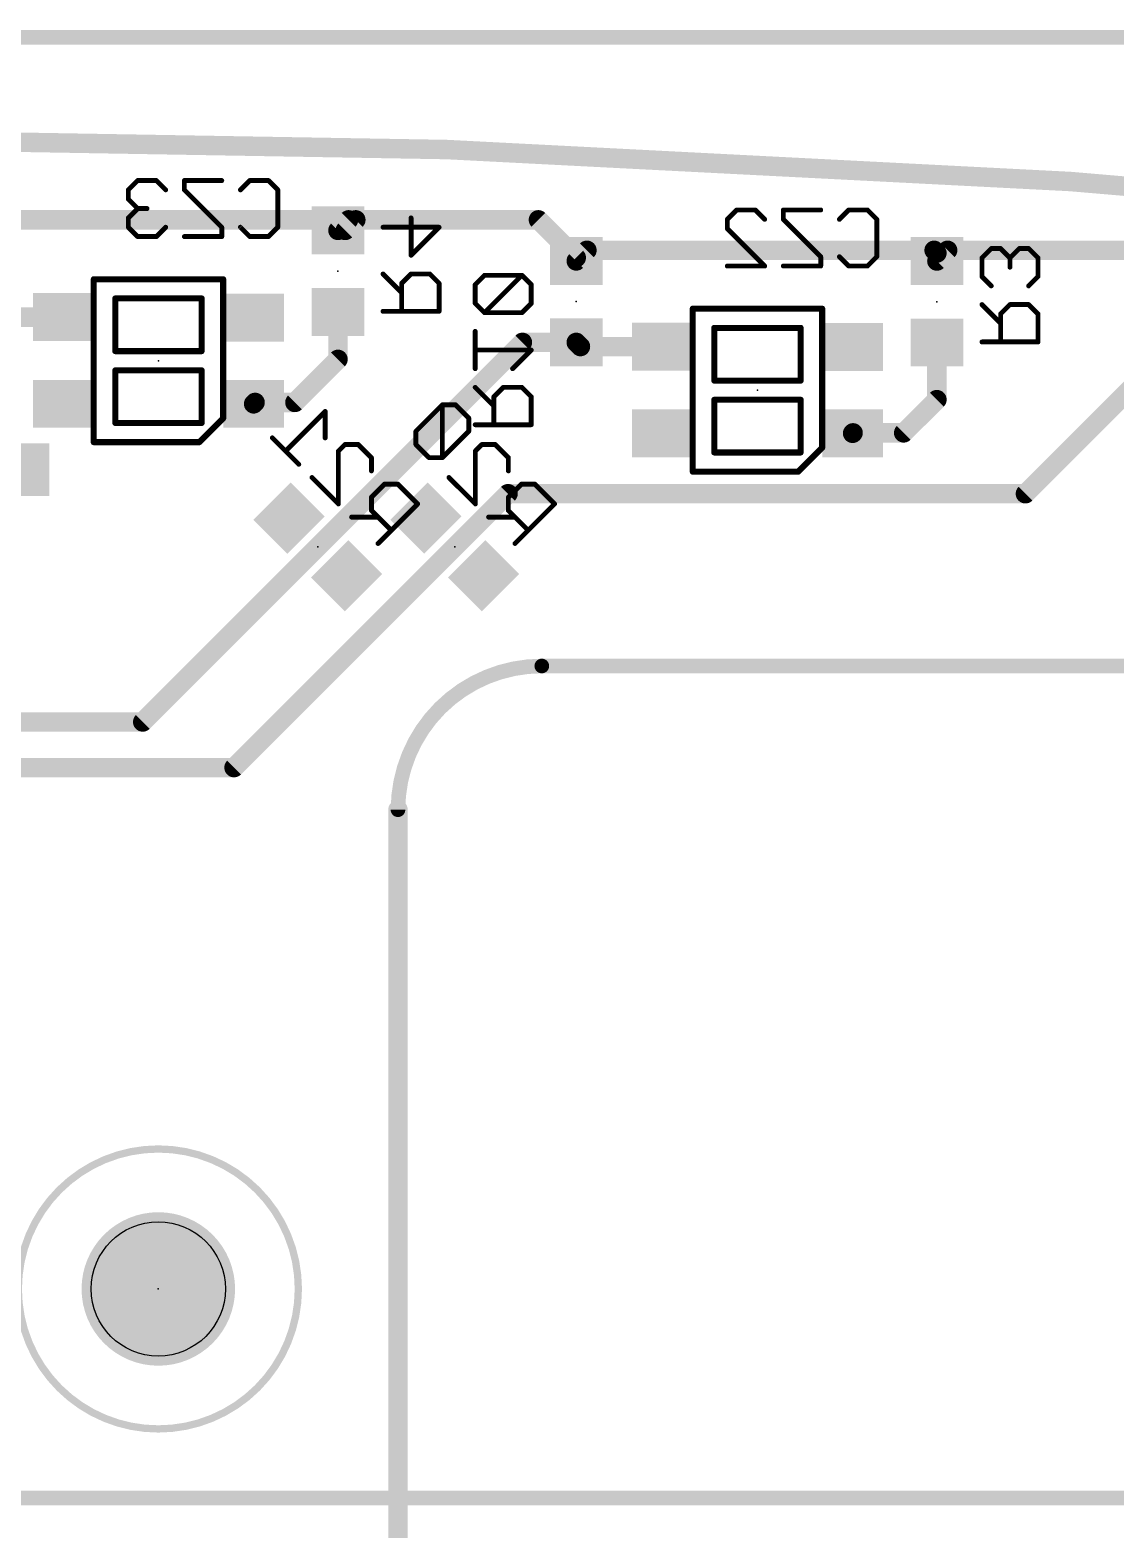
# Model space of a CAD drawing. Extents: x 220 to 372, y -1 to 71.
# Drawn here: x 308.16 to 330.8, y 39.99 to 71.27 of the extents above; entities that cross this region are included whole.
import ezdxf

# ---------------------------------------------------------------- set-up
doc = ezdxf.new("R2010")
doc.units = 0
for name, color, linetype in [('16', 175, 'CONTINUOUS'), ('20', 7, 'CONTINUOUS'), ('22', 253, 'CONTINUOUS'), ('24', 7, 'CONTINUOUS'), ('26', 253, 'CONTINUOUS'), ('29', 253, 'CONTINUOUS')]:
    doc.layers.add(name, color=color, linetype=linetype)

# ---------------------------------------------------------------- blocks, each defined once
blk = doc.blocks.new('RECT')
blk.add_solid([(-0.5, -0.5), (0.5, -0.5), (-0.5, 0.5), (0.5, 0.5)])

msp = doc.modelspace()

# ---------------------------------------------------------------- linework, layer by layer
at = {"layer": '16'}
for points, const_width in [([(246.38, 71.12), (345.44, 71.12)], 0.3048), ([(314.8086, 67.31), (307.34, 67.31)], 0.4064), ([(314.8086, 67.31), (314.5884, 67.0898)], 0.4064), ([(314.5884, 67.0898), (314.7398, 67.0898)], 0.4064), ([(314.7398, 67.0898), (314.96, 67.31)], 0.4064), ([(314.96, 67.31), (314.8086, 67.31)], 0.4064), ([(318.77, 67.31), (314.96, 67.31)], 0.4064), ([(319.559, 66.521), (318.77, 67.31)], 0.4064), ([(319.7811, 66.675), (319.559, 66.4529)], 0.4064), ([(319.559, 66.4529), (319.559, 66.521)], 0.4064), ([(327.025, 66.675), (319.7811, 66.675)], 0.4064), ([(327.0827, 66.6173), (327.025, 66.675)], 0.4064), ([(327.3069, 66.675), (327.0827, 66.4508)], 0.4064), ([(327.0827, 66.4508), (327.0827, 66.6173)], 0.4064), ([(332.74, 66.675), (327.3069, 66.675)], 0.4064), ([(308.8586, 65.2805), (307.2208, 65.2805)], 0.4064), ([(314.5884, 65.3898), (314.5884, 64.3984)], 0.4064), ([(318.4354, 64.7529), (310.515, 56.8325)], 0.4064), ([(319.559, 64.7529), (318.4354, 64.7529)], 0.4064), ([(319.6462, 64.6657), (319.559, 64.7529)], 0.4064), ([(321.3546, 64.6657), (319.6462, 64.6657)], 0.4064), ([(327.0827, 64.7508), (327.0827, 63.5577)], 0.4064), ([(314.5884, 64.3984), (313.69, 63.5)], 0.4064), ([(331.4819, 64.1469), (328.93, 61.595)], 0.4064), ([(312.858, 63.5), (312.8286, 63.4705)], 0.4064), ([(313.69, 63.5), (312.858, 63.5)], 0.4064), ([(327.0827, 63.5577), (326.39, 62.865)], 0.4064), ([(325.3339, 62.865), (325.3246, 62.8557)], 0.4064), ([(326.39, 62.865), (325.3339, 62.865)], 0.4064), ([(318.135, 61.595), (312.42, 55.88)], 0.4064), ([(328.93, 61.595), (318.135, 61.595)], 0.4064), ([(310.515, 56.8325), (305.1175, 56.8325)], 0.4064), ([(312.42, 55.88), (305.435, 55.88)], 0.4064), ([(345.44, 40.64), (246.38, 40.64)], 0.3048)]:
    msp.add_lwpolyline(points, dxfattribs=dict(at, const_width=const_width))
at = {"layer": '16', "const_width": 0.2032}
for points in [[(314.5884, 67.1914, 1), (314.5884, 66.9882)], [(314.5166, 67.1616, 1), (314.6603, 67.0179)], [(314.6679, 67.1616, 1), (314.8116, 67.0179)], [(314.8086, 67.4116, 1), (314.8086, 67.2084)], [(314.8805, 67.2382, 1), (314.7368, 67.3818)], [(314.7398, 66.9882, 1), (314.7398, 67.1914)], [(314.8086, 67.2084, 1), (314.8086, 67.4116)], [(314.96, 67.4116, 1), (314.96, 67.2084)], [(315.0318, 67.2382, 1), (314.8882, 67.3818)], [(314.96, 67.2084, 1), (314.96, 67.4116)], [(318.8418, 67.3818, 1), (318.6982, 67.2382)], [(318.77, 67.2084, 1), (318.77, 67.4116)], [(319.6606, 66.521, 1), (319.4574, 66.521)], [(319.4872, 66.4491, 1), (319.6309, 66.5928)], [(319.7811, 66.7766, 1), (319.7811, 66.5734)], [(319.853, 66.6032, 1), (319.7093, 66.7468)], [(327.0968, 66.7468, 1), (326.9532, 66.6032)], [(327.1843, 66.6173, 1), (326.9811, 66.6173)], [(327.0109, 66.5454, 1), (327.1546, 66.6891)], [(327.025, 66.5734, 1), (327.025, 66.7766)], [(327.3069, 66.7766, 1), (327.3069, 66.5734)], [(327.3787, 66.6032, 1), (327.235, 66.7468)], [(319.4872, 66.5247, 1), (319.6309, 66.381)], [(319.4574, 66.4529, 1), (319.6606, 66.4529)], [(327.0109, 66.5227, 1), (327.1546, 66.379)], [(326.9811, 66.4508, 1), (327.1843, 66.4508)], [(308.8586, 65.1789, 1), (308.8586, 65.3821)], [(314.69, 65.3898, 1), (314.4868, 65.3898)], [(318.4354, 64.8545, 1), (318.4354, 64.6513)], [(318.5072, 64.681, 1), (318.3635, 64.8247)], [(319.6309, 64.8247, 1), (319.4872, 64.681)], [(319.6462, 64.7673, 1), (319.6462, 64.5641)], [(319.559, 64.6513, 1), (319.559, 64.8545)], [(319.5744, 64.5938, 1), (319.7181, 64.7375)], [(321.3546, 64.5641, 1), (321.3546, 64.7673)], [(327.1843, 64.7508, 1), (326.9811, 64.7508)], [(314.4868, 64.3984, 1), (314.69, 64.3984)], [(314.6603, 64.3266, 1), (314.5166, 64.4703)], [(312.7567, 63.5424, 1), (312.9004, 63.3987)], [(312.858, 63.6016, 1), (312.858, 63.3984)], [(312.9299, 63.4282, 1), (312.7862, 63.5718)], [(313.6182, 63.5718, 1), (313.7618, 63.4282)], [(313.69, 63.3984, 1), (313.69, 63.6016)], [(326.9811, 63.5577, 1), (327.1843, 63.5577)], [(327.1546, 63.4859, 1), (327.0109, 63.6296)], [(325.2528, 62.9275, 1), (325.3964, 62.7838)], [(325.3339, 62.9666, 1), (325.3339, 62.7634)], [(325.4058, 62.7932, 1), (325.2621, 62.9368)], [(326.3182, 62.9368, 1), (326.4618, 62.7932)], [(326.39, 62.7634, 1), (326.39, 62.9666)], [(318.135, 61.6966, 1), (318.135, 61.4934)], [(318.2068, 61.5232, 1), (318.0632, 61.6668)], [(328.8582, 61.6668, 1), (329.0018, 61.5232)], [(328.93, 61.4934, 1), (328.93, 61.6966)], [(310.4432, 56.9043, 1), (310.5868, 56.7607)], [(310.515, 56.7309, 1), (310.515, 56.9341)], [(312.3482, 55.9518, 1), (312.4918, 55.8082)], [(312.42, 55.7784, 1), (312.42, 55.9816)]]:
    msp.add_lwpolyline(points, format="xyb", dxfattribs=at)
at = {"layer": '20'}
for points, const_width in [([(342.84, 67, 0.0256), (303.84, 69)], 0.4064), ([(318.84, 58, 0.4142), (315.84, 55)], 0.3048), ([(318.84, 58.0762, 1), (318.84, 57.9238)], 0.1524), ([(318.84, 57.9238, 1), (318.84, 58.0762)], 0.1524), ([(315.9416, 55, 1), (315.7384, 55)], 0.2032), ([(315.7638, 55, 1), (315.9162, 55)], 0.1524)]:
    msp.add_lwpolyline(points, format="xyb", dxfattribs=dict(at, const_width=const_width))
for points, const_width in [([(318.84, 58), (339.84, 58)], 0.3048), ([(315.84, 55), (315.84, 31)], 0.4064)]:
    msp.add_lwpolyline(points, dxfattribs=dict(at, const_width=const_width))
msp.add_circle((310.84, 45), 1.4, dxfattribs=at)
at = {"layer": '22'}
for points, const_width in [([(309.4936, 66.1023, 1), (309.4936, 66.0388)], 0.0635), ([(309.5253, 66.0705, 1), (309.4618, 66.0705)], 0.0635), ([(312.2253, 66.0705, 1), (312.1618, 66.0705)], 0.0635), ([(312.1936, 66.0388, 1), (312.1936, 66.1023)], 0.0635), ([(309.9436, 65.7023, 1), (309.9436, 65.6388)], 0.0635), ([(309.9753, 65.6705, 1), (309.9118, 65.6705)], 0.0635), ([(311.7753, 65.6705, 1), (311.7118, 65.6705)], 0.0635), ([(311.7436, 65.6388, 1), (311.7436, 65.7023)], 0.0635), ([(321.9896, 65.4874, 1), (321.9896, 65.4239)], 0.0635), ([(322.0214, 65.4557, 1), (321.9579, 65.4557)], 0.0635), ([(324.7214, 65.4557, 1), (324.6579, 65.4557)], 0.0635), ([(324.6896, 65.4239, 1), (324.6896, 65.4874)], 0.0635), ([(322.4396, 65.0874, 1), (322.4396, 65.0239)], 0.0635), ([(322.4714, 65.0557, 1), (322.4079, 65.0557)], 0.0635), ([(324.2714, 65.0557, 1), (324.2079, 65.0557)], 0.0635), ([(324.2396, 65.0239, 1), (324.2396, 65.0874)], 0.0635), ([(309.9436, 64.6023, 1), (309.9436, 64.5388)], 0.0635), ([(309.9118, 64.5705, 1), (309.9753, 64.5705)], 0.0635), ([(311.7118, 64.5705, 1), (311.7753, 64.5705)], 0.0635), ([(311.7436, 64.5388, 1), (311.7436, 64.6023)], 0.0635), ([(309.9436, 64.2023, 1), (309.9436, 64.1388)], 0.0635), ([(309.9753, 64.1705, 1), (309.9118, 64.1705)], 0.0635), ([(311.7753, 64.1705, 1), (311.7118, 64.1705)], 0.0635), ([(311.7436, 64.1388, 1), (311.7436, 64.2023)], 0.0635), ([(322.4396, 63.9874, 1), (322.4396, 63.9239)], 0.0635), ([(322.4079, 63.9557, 1), (322.4714, 63.9557)], 0.0635), ([(324.2079, 63.9557, 1), (324.2714, 63.9557)], 0.0635), ([(324.2396, 63.9239, 1), (324.2396, 63.9874)], 0.0635), ([(322.4396, 63.5874, 1), (322.4396, 63.5239)], 0.0635), ([(322.4714, 63.5557, 1), (322.4079, 63.5557)], 0.0635), ([(324.2714, 63.5557, 1), (324.2079, 63.5557)], 0.0635), ([(324.2396, 63.5239, 1), (324.2396, 63.5874)], 0.0635), ([(312.1618, 63.1705, 1), (312.2253, 63.1705)], 0.0635), ([(312.216, 63.1481, 1), (312.1711, 63.193)], 0.0635), ([(309.9436, 63.1023, 1), (309.9436, 63.0388)], 0.0635), ([(309.9118, 63.0705, 1), (309.9753, 63.0705)], 0.0635), ([(311.7118, 63.0705, 1), (311.7753, 63.0705)], 0.0635), ([(311.7436, 63.0388, 1), (311.7436, 63.1023)], 0.0635), ([(309.4936, 62.7023, 1), (309.4936, 62.6388)], 0.0635), ([(309.4618, 62.6705, 1), (309.5253, 62.6705)], 0.0635), ([(311.6711, 62.693, 1), (311.716, 62.6481)], 0.0635), ([(311.6936, 62.6388, 1), (311.6936, 62.7023)], 0.0635), ([(324.6579, 62.5557, 1), (324.7214, 62.5557)], 0.0635), ([(324.7121, 62.5332, 1), (324.6672, 62.5781)], 0.0635), ([(322.4396, 62.4874, 1), (322.4396, 62.4239)], 0.0635), ([(322.4079, 62.4557, 1), (322.4714, 62.4557)], 0.0635), ([(324.2079, 62.4557, 1), (324.2714, 62.4557)], 0.0635), ([(324.2396, 62.4239, 1), (324.2396, 62.4874)], 0.0635), ([(321.9896, 62.0874, 1), (321.9896, 62.0239)], 0.0635), ([(321.9579, 62.0557, 1), (322.0214, 62.0557)], 0.0635), ([(324.1672, 62.0781, 1), (324.2121, 62.0332)], 0.0635), ([(324.1896, 62.0239, 1), (324.1896, 62.0874)], 0.0635), ([(310.84, 42.079, 1), (310.84, 47.921, 1), (310.84, 42.079)], 0.1524), ([(310.84, 43.5, 1), (310.84, 46.5, 1), (310.84, 43.5)], 0.2032)]:
    msp.add_lwpolyline(points, format="xyb", dxfattribs=dict(at, const_width=const_width))
at = {"layer": '22', "const_width": 0.127}
for points in [[(309.4936, 62.6705), (309.4936, 66.0705)], [(309.4936, 66.0705), (312.1936, 66.0705)], [(312.1936, 66.0705), (312.1936, 63.1705)], [(311.7436, 65.6705), (309.9436, 65.6705)], [(309.9436, 65.6705), (309.9436, 64.5705)], [(311.7436, 64.5705), (311.7436, 65.6705)], [(321.9896, 62.0557), (321.9896, 65.4557)], [(321.9896, 65.4557), (324.6896, 65.4557)], [(324.6896, 65.4557), (324.6896, 62.5557)], [(324.2396, 65.0557), (322.4396, 65.0557)], [(322.4396, 65.0557), (322.4396, 63.9557)], [(324.2396, 63.9557), (324.2396, 65.0557)], [(309.9436, 64.5705), (311.7436, 64.5705)], [(311.7436, 64.1705), (309.9436, 64.1705)], [(309.9436, 64.1705), (309.9436, 63.0705)], [(311.7436, 63.0705), (311.7436, 64.1705)], [(322.4396, 63.9557), (324.2396, 63.9557)], [(324.2396, 63.5557), (322.4396, 63.5557)], [(322.4396, 63.5557), (322.4396, 62.4557)], [(324.2396, 62.4557), (324.2396, 63.5557)], [(312.1936, 63.1705), (311.6936, 62.6705)], [(309.9436, 63.0705), (311.7436, 63.0705)], [(311.6936, 62.6705), (309.4936, 62.6705)], [(324.6896, 62.5557), (324.1896, 62.0557)], [(322.4396, 62.4557), (324.2396, 62.4557)], [(324.1896, 62.0557), (321.9896, 62.0557)]]:
    msp.add_lwpolyline(points, dxfattribs=at)
at = {"layer": '24'}
for p in [(314.5884, 66.2398), (319.559, 65.6029), (327.0827, 65.6008), (310.8436, 64.3705), (323.3396, 63.7557), (314.1662, 60.4838), (317.0238, 60.4838), (310.84, 45)]:
    msp.add_point(p, dxfattribs=at)
at = {"layer": '26', "const_width": 0.1016}
for points in [[(310.4093, 68.1307), (310.2144, 67.9358)], [(310.2144, 67.9358), (310.2144, 67.7409)], [(310.7991, 68.1307), (310.4093, 68.1307)], [(310.994, 67.9358), (310.7991, 68.1307)], [(312.1634, 68.1307), (311.3838, 68.1307)], [(311.3838, 68.1307), (311.3838, 67.9358)], [(311.3838, 67.9358), (312.1634, 67.1562)], [(312.5532, 67.9358), (312.7481, 68.1307)], [(312.7481, 68.1307), (313.1379, 68.1307)], [(313.1379, 68.1307), (313.3328, 67.9358)], [(313.3328, 67.9358), (313.3328, 67.1562)], [(310.2144, 67.7409), (310.4093, 67.546)], [(310.4093, 67.546), (310.2144, 67.3511)], [(310.4093, 67.546), (310.6042, 67.546)], [(310.2144, 67.3511), (310.2144, 67.1562)], [(316.1129, 66.571), (316.1129, 67.3506)], [(322.7104, 67.321), (322.9053, 67.5159)], [(322.7104, 67.1261), (322.7104, 67.321)], [(322.9053, 67.5159), (323.2951, 67.5159)], [(323.2951, 67.5159), (323.49, 67.321)], [(324.6594, 67.5159), (323.8798, 67.5159)], [(323.8798, 67.5159), (323.8798, 67.321)], [(323.8798, 67.321), (324.6594, 66.5414)], [(325.0492, 67.321), (325.2441, 67.5159)], [(325.2441, 67.5159), (325.6339, 67.5159)], [(325.6339, 67.5159), (325.8288, 67.321)], [(325.8288, 67.321), (325.8288, 66.5414)], [(310.2144, 67.1562), (310.4093, 66.9613)], [(310.4093, 66.9613), (310.7991, 66.9613)], [(310.7991, 66.9613), (310.994, 67.1562)], [(312.1634, 66.9613), (311.3838, 66.9613)], [(312.1634, 67.1562), (312.1634, 66.9613)], [(312.7481, 66.9613), (312.5532, 67.1562)], [(313.1379, 66.9613), (312.7481, 66.9613)], [(313.3328, 67.1562), (313.1379, 66.9613)], [(315.5282, 67.1557), (316.6976, 67.1557)], [(316.6976, 67.1557), (316.1129, 66.571)], [(323.49, 66.3465), (322.7104, 67.1261)], [(328.2174, 66.7116), (328.0225, 66.5167)], [(328.4123, 66.7116), (328.2174, 66.7116)], [(328.6072, 66.5167), (328.4123, 66.7116)], [(328.8021, 66.7116), (328.6072, 66.5167)], [(328.997, 66.7116), (328.8021, 66.7116)], [(329.1919, 66.5167), (328.997, 66.7116)], [(322.7104, 66.3465), (323.49, 66.3465)], [(324.6594, 66.3465), (323.8798, 66.3465)], [(324.6594, 66.5414), (324.6594, 66.3465)], [(325.2441, 66.3465), (325.0492, 66.5414)], [(325.6339, 66.3465), (325.2441, 66.3465)], [(325.8288, 66.5414), (325.6339, 66.3465)], [(328.0225, 66.5167), (328.0225, 66.1269)], [(328.6072, 66.5167), (328.6072, 66.3218)], [(329.1919, 66.1269), (329.1919, 66.5167)], [(315.918, 65.7914), (315.5282, 66.1812)], [(316.1129, 66.1812), (315.918, 65.9863)], [(315.918, 65.9863), (315.918, 65.4016)], [(316.5027, 66.1812), (316.1129, 66.1812)], [(316.6976, 65.9863), (316.5027, 66.1812)], [(316.6976, 65.4016), (316.6976, 65.9863)], [(317.6457, 66.1529), (317.4508, 65.958)], [(317.4508, 65.958), (317.4508, 65.5682)], [(318.4253, 66.1529), (317.6457, 66.1529)], [(317.6457, 65.3733), (318.4253, 66.1529)], [(318.6202, 65.958), (318.4253, 66.1529)], [(318.6202, 65.5682), (318.6202, 65.958)], [(328.0225, 66.1269), (328.2174, 65.932)], [(328.997, 65.932), (329.1919, 66.1269)], [(315.5282, 65.4016), (316.6976, 65.4016)], [(317.4508, 65.5682), (317.6457, 65.3733)], [(317.6457, 65.3733), (318.4253, 65.3733)], [(318.4253, 65.3733), (318.6202, 65.5682)], [(328.4123, 65.1524), (328.0225, 65.5422)], [(328.6072, 65.5422), (328.4123, 65.3473)], [(328.4123, 65.3473), (328.4123, 64.7626)], [(328.997, 65.5422), (328.6072, 65.5422)], [(329.1919, 65.3473), (328.997, 65.5422)], [(329.1919, 64.7626), (329.1919, 65.3473)], [(317.4508, 64.2039), (317.4508, 64.9835)], [(328.0225, 64.7626), (329.1919, 64.7626)], [(318.6202, 64.5937), (317.4508, 64.5937)], [(318.2304, 64.2039), (318.6202, 64.5937)], [(317.8406, 63.4243), (317.4508, 63.8141)], [(318.0355, 63.8141), (317.8406, 63.6192)], [(318.4253, 63.8141), (318.0355, 63.8141)], [(318.6202, 63.6192), (318.4253, 63.8141)], [(317.8406, 63.6192), (317.8406, 63.0345)], [(318.6202, 63.0345), (318.6202, 63.6192)], [(314.321, 63.3119), (313.4941, 62.485)], [(314.321, 62.7606), (314.321, 63.3119)], [(316.765, 63.4497), (316.2138, 62.8984)], [(317.0407, 63.4497), (316.765, 63.4497)], [(316.765, 62.3472), (316.765, 63.4497)], [(317.3163, 63.1741), (317.0407, 63.4497)], [(317.3163, 62.8984), (317.3163, 63.1741)], [(316.2138, 62.8984), (316.2138, 62.6228)], [(316.765, 62.3472), (317.3163, 62.8984)], [(317.4508, 63.0345), (318.6202, 63.0345)], [(313.7697, 62.2094), (313.2185, 62.7606)], [(314.5966, 62.485), (314.7344, 62.6228)], [(314.7344, 62.6228), (315.01, 62.6228)], [(315.01, 62.6228), (315.2857, 62.3472)], [(316.2138, 62.6228), (316.4894, 62.3472)], [(317.4541, 62.485), (317.5919, 62.6228)], [(317.5919, 62.6228), (317.8675, 62.6228)], [(317.8675, 62.6228), (318.1432, 62.3472)], [(314.5966, 61.3825), (314.5966, 62.485)], [(315.2857, 62.3472), (315.2857, 62.0716)], [(316.4894, 62.3472), (316.765, 62.3472)], [(317.4541, 61.3825), (317.4541, 62.485)], [(318.1432, 62.3472), (318.1432, 62.0716)], [(314.0453, 61.9337), (314.5966, 61.3825)], [(316.9028, 61.9337), (317.4541, 61.3825)], [(315.5613, 61.7959), (315.2857, 61.5203)], [(315.8369, 61.7959), (315.5613, 61.7959)], [(316.2504, 61.3825), (315.8369, 61.7959)], [(318.4188, 61.7959), (318.1432, 61.5203)], [(318.6944, 61.7959), (318.4188, 61.7959)], [(319.1079, 61.3825), (318.6944, 61.7959)], [(315.2857, 61.5203), (315.2857, 61.2447)], [(315.4235, 60.5556), (316.2504, 61.3825)], [(318.1432, 61.5203), (318.1432, 61.2447)], [(318.281, 60.5556), (319.1079, 61.3825)], [(315.4235, 61.1068), (314.8722, 61.1068)], [(315.2857, 61.2447), (315.6991, 60.8312)], [(318.281, 61.1068), (317.7297, 61.1068)], [(318.1432, 61.2447), (318.5566, 60.8312)]]:
    msp.add_lwpolyline(points, dxfattribs=at)
at = {"layer": '26', "const_width": 0.0508}
for points in [[(310.2398, 67.9358, 1), (310.189, 67.9358)], [(310.1964, 67.9538, 1), (310.2323, 67.9179)], [(310.4093, 68.1561, 1), (310.4093, 68.1053)], [(310.4272, 68.1128, 1), (310.3913, 68.1487)], [(310.817, 68.1487, 1), (310.7811, 68.1128)], [(310.7991, 68.1053, 1), (310.7991, 68.1561)], [(310.976, 67.9179, 1), (311.0119, 67.9538)], [(311.3838, 68.1561, 1), (311.3838, 68.1053)], [(311.4092, 68.1307, 1), (311.3584, 68.1307)], [(311.4017, 67.9538, 1), (311.3658, 67.9179)], [(311.3584, 67.9358, 1), (311.4092, 67.9358)], [(312.1634, 68.1053, 1), (312.1634, 68.1561)], [(312.5352, 67.9538, 1), (312.5711, 67.9179)], [(312.7481, 68.1561, 1), (312.7481, 68.1053)], [(312.766, 68.1128, 1), (312.7301, 68.1487)], [(313.1558, 68.1487, 1), (313.1199, 68.1128)], [(313.1379, 68.1053, 1), (313.1379, 68.1561)], [(313.3582, 67.9358, 1), (313.3074, 67.9358)], [(313.3148, 67.9179, 1), (313.3507, 67.9538)], [(310.2323, 67.7589, 1), (310.1964, 67.723)], [(310.189, 67.7409, 1), (310.2398, 67.7409)], [(310.4093, 67.5714, 1), (310.4093, 67.5206)], [(310.4272, 67.5281, 1), (310.3913, 67.564)], [(310.3913, 67.5281, 1), (310.4272, 67.564)], [(310.6042, 67.5206, 1), (310.6042, 67.5714)], [(310.2398, 67.3511, 1), (310.189, 67.3511)], [(310.1964, 67.3691, 1), (310.2323, 67.3332)], [(316.1383, 67.3506, 1), (316.0875, 67.3506)], [(322.7358, 67.321, 1), (322.685, 67.321)], [(322.6925, 67.3389, 1), (322.7284, 67.303)], [(322.9053, 67.5413, 1), (322.9053, 67.4905)], [(322.9233, 67.4979, 1), (322.8874, 67.5338)], [(323.3131, 67.5338, 1), (323.2772, 67.4979)], [(323.2951, 67.4905, 1), (323.2951, 67.5413)], [(323.472, 67.303, 1), (323.508, 67.3389)], [(323.8798, 67.5413, 1), (323.8798, 67.4905)], [(323.9052, 67.5159, 1), (323.8544, 67.5159)], [(323.8978, 67.3389, 1), (323.8618, 67.303)], [(323.8544, 67.321, 1), (323.9052, 67.321)], [(324.6594, 67.4905, 1), (324.6594, 67.5413)], [(325.0312, 67.3389, 1), (325.0672, 67.303)], [(325.2441, 67.5413, 1), (325.2441, 67.4905)], [(325.2621, 67.4979, 1), (325.2261, 67.5338)], [(325.6519, 67.5338, 1), (325.6159, 67.4979)], [(325.6339, 67.4905, 1), (325.6339, 67.5413)], [(325.8542, 67.321, 1), (325.8034, 67.321)], [(325.8108, 67.303, 1), (325.8468, 67.3389)], [(310.2323, 67.1742, 1), (310.1964, 67.1383)], [(310.189, 67.1562, 1), (310.2398, 67.1562)], [(310.4093, 66.9867, 1), (310.4093, 66.9359)], [(310.3913, 66.9434, 1), (310.4272, 66.9793)], [(310.7811, 66.9793, 1), (310.817, 66.9434)], [(310.7991, 66.9359, 1), (310.7991, 66.9867)], [(311.0119, 67.1383, 1), (310.976, 67.1742)], [(311.3838, 66.9867, 1), (311.3838, 66.9359)], [(312.1888, 67.1562, 1), (312.138, 67.1562)], [(312.138, 66.9613, 1), (312.1888, 66.9613)], [(312.1454, 67.1383, 1), (312.1813, 67.1742)], [(312.1634, 66.9359, 1), (312.1634, 66.9867)], [(312.5711, 67.1742, 1), (312.5352, 67.1383)], [(312.7481, 66.9867, 1), (312.7481, 66.9359)], [(312.7301, 66.9434, 1), (312.766, 66.9793)], [(313.1199, 66.9793, 1), (313.1558, 66.9434)], [(313.1379, 66.9359, 1), (313.1379, 66.9867)], [(313.3074, 67.1562, 1), (313.3582, 67.1562)], [(313.3507, 67.1383, 1), (313.3148, 67.1742)], [(315.5282, 67.1811, 1), (315.5282, 67.1303)], [(316.7156, 67.1377, 1), (316.6797, 67.1736)], [(316.6976, 67.1303, 1), (316.6976, 67.1811)], [(322.685, 67.1261, 1), (322.7358, 67.1261)], [(322.7284, 67.144, 1), (322.6925, 67.1081)], [(328.2174, 66.737, 1), (328.2174, 66.6862)], [(328.2354, 66.6937, 1), (328.1995, 66.7296)], [(328.4303, 66.7296, 1), (328.3944, 66.6937)], [(328.4123, 66.6862, 1), (328.4123, 66.737)], [(328.8021, 66.737, 1), (328.8021, 66.6862)], [(328.8201, 66.6937, 1), (328.7842, 66.7296)], [(329.015, 66.7296, 1), (328.9791, 66.6937)], [(328.997, 66.6862, 1), (328.997, 66.737)], [(316.0875, 66.571, 1), (316.1383, 66.571)], [(316.095, 66.5889, 1), (316.1309, 66.553)], [(322.7104, 66.3719, 1), (322.7104, 66.3211)], [(323.472, 66.3285, 1), (323.508, 66.3644)], [(323.49, 66.3211, 1), (323.49, 66.3719)], [(323.8798, 66.3719, 1), (323.8798, 66.3211)], [(324.6848, 66.5414, 1), (324.634, 66.5414)], [(324.634, 66.3465, 1), (324.6848, 66.3465)], [(324.6414, 66.5234, 1), (324.6774, 66.5593)], [(324.6594, 66.3211, 1), (324.6594, 66.3719)], [(325.0672, 66.5593, 1), (325.0312, 66.5234)], [(325.2441, 66.3719, 1), (325.2441, 66.3211)], [(325.2261, 66.3285, 1), (325.2621, 66.3644)], [(325.6159, 66.3644, 1), (325.6519, 66.3285)], [(325.6339, 66.3211, 1), (325.6339, 66.3719)], [(325.8034, 66.5414, 1), (325.8542, 66.5414)], [(325.8468, 66.5234, 1), (325.8108, 66.5593)], [(328.0479, 66.5167, 1), (327.9971, 66.5167)], [(328.0046, 66.5347, 1), (328.0405, 66.4988)], [(328.6326, 66.5167, 1), (328.5818, 66.5167)], [(328.5818, 66.3218, 1), (328.6326, 66.3218)], [(328.5893, 66.5347, 1), (328.6252, 66.4988)], [(328.5893, 66.4988, 1), (328.6252, 66.5347)], [(329.2173, 66.5167, 1), (329.1665, 66.5167)], [(329.174, 66.4988, 1), (329.2099, 66.5347)], [(315.5462, 66.1991, 1), (315.5103, 66.1632)], [(315.9434, 65.9863, 1), (315.8926, 65.9863)], [(315.9001, 66.0042, 1), (315.936, 65.9683)], [(316.1129, 66.2066, 1), (316.1129, 66.1558)], [(316.1309, 66.1632, 1), (316.095, 66.1991)], [(316.5207, 66.1991, 1), (316.4848, 66.1632)], [(316.5027, 66.1558, 1), (316.5027, 66.2066)], [(316.723, 65.9863, 1), (316.6722, 65.9863)], [(316.6797, 65.9683, 1), (316.7156, 66.0042)], [(317.4762, 65.958, 1), (317.4254, 65.958)], [(317.6457, 66.1783, 1), (317.6457, 66.1275)], [(317.6637, 66.1349, 1), (317.6278, 66.1708)], [(318.4433, 66.1708, 1), (318.4074, 66.1349)], [(318.4433, 66.1349, 1), (318.4074, 66.1708)], [(318.4253, 66.1275, 1), (318.4253, 66.1783)], [(318.6456, 65.958, 1), (318.5948, 65.958)], [(327.9971, 66.1269, 1), (328.0479, 66.1269)], [(328.0405, 66.1449, 1), (328.0046, 66.109)], [(329.1665, 66.1269, 1), (329.2173, 66.1269)], [(329.2099, 66.109, 1), (329.174, 66.1449)], [(315.9001, 65.7734, 1), (315.936, 65.8093)], [(317.4329, 65.9759, 1), (317.4688, 65.94)], [(318.6023, 65.94, 1), (318.6382, 65.9759)], [(328.1995, 65.9141, 1), (328.2354, 65.95)], [(328.9791, 65.95, 1), (329.015, 65.9141)], [(315.5282, 65.427, 1), (315.5282, 65.3762)], [(315.8926, 65.4016, 1), (315.9434, 65.4016)], [(316.6722, 65.4016, 1), (316.723, 65.4016)], [(316.6976, 65.3762, 1), (316.6976, 65.427)], [(317.4254, 65.5682, 1), (317.4762, 65.5682)], [(317.4688, 65.5861, 1), (317.4329, 65.5502)], [(317.6457, 65.3987, 1), (317.6457, 65.3479)], [(317.6278, 65.3912, 1), (317.6637, 65.3553)], [(317.6278, 65.3553, 1), (317.6637, 65.3912)], [(318.4074, 65.3912, 1), (318.4433, 65.3553)], [(318.4253, 65.3479, 1), (318.4253, 65.3987)], [(318.5948, 65.5682, 1), (318.6456, 65.5682)], [(318.6382, 65.5502, 1), (318.6023, 65.5861)], [(328.0405, 65.5602, 1), (328.0046, 65.5243)], [(328.4377, 65.3473, 1), (328.3869, 65.3473)], [(328.3944, 65.3653, 1), (328.4303, 65.3294)], [(328.6072, 65.5676, 1), (328.6072, 65.5168)], [(328.6252, 65.5243, 1), (328.5893, 65.5602)], [(329.015, 65.5602, 1), (328.9791, 65.5243)], [(328.997, 65.5168, 1), (328.997, 65.5676)], [(329.2173, 65.3473, 1), (329.1665, 65.3473)], [(329.174, 65.3294, 1), (329.2099, 65.3653)], [(328.3944, 65.1345, 1), (328.4303, 65.1704)], [(317.4762, 64.9835, 1), (317.4254, 64.9835)], [(328.0225, 64.788, 1), (328.0225, 64.7372)], [(328.3869, 64.7626, 1), (328.4377, 64.7626)], [(329.1665, 64.7626, 1), (329.2173, 64.7626)], [(329.1919, 64.7372, 1), (329.1919, 64.788)], [(317.4508, 64.6191, 1), (317.4508, 64.5683)], [(318.6382, 64.5757, 1), (318.6023, 64.6116)], [(318.6202, 64.5683, 1), (318.6202, 64.6191)], [(317.4254, 64.2039, 1), (317.4762, 64.2039)], [(318.2125, 64.2219, 1), (318.2484, 64.1859)], [(317.4688, 63.8321, 1), (317.4329, 63.7961)], [(318.0355, 63.8395, 1), (318.0355, 63.7887)], [(318.0535, 63.7961, 1), (318.0176, 63.8321)], [(318.4433, 63.8321, 1), (318.4074, 63.7961)], [(318.4253, 63.7887, 1), (318.4253, 63.8395)], [(317.866, 63.6192, 1), (317.8152, 63.6192)], [(317.8227, 63.6372, 1), (317.8586, 63.6012)], [(318.6456, 63.6192, 1), (318.5948, 63.6192)], [(318.6023, 63.6012, 1), (318.6382, 63.6372)], [(314.3464, 63.3119, 1), (314.2956, 63.3119)], [(314.3389, 63.2939, 1), (314.303, 63.3298)], [(316.765, 63.4751, 1), (316.765, 63.4243)], [(316.7904, 63.4497, 1), (316.7396, 63.4497)], [(316.783, 63.4317, 1), (316.7471, 63.4677)], [(317.0586, 63.4677, 1), (317.0227, 63.4317)], [(317.0407, 63.4243, 1), (317.0407, 63.4751)], [(317.3417, 63.1741, 1), (317.2909, 63.1741)], [(317.2983, 63.1561, 1), (317.3343, 63.192)], [(317.8227, 63.4063, 1), (317.8586, 63.4423)], [(316.2392, 62.8984, 1), (316.1884, 62.8984)], [(316.1958, 62.9164, 1), (316.2317, 62.8805)], [(317.2909, 62.8984, 1), (317.3417, 62.8984)], [(317.3342, 62.8805, 1), (317.2983, 62.9164)], [(317.4508, 63.0599, 1), (317.4508, 63.0091)], [(317.8152, 63.0345, 1), (317.866, 63.0345)], [(318.5948, 63.0345, 1), (318.6456, 63.0345)], [(318.6202, 63.0091, 1), (318.6202, 63.0599)], [(313.2364, 62.7786, 1), (313.2005, 62.7427)], [(314.2956, 62.7606, 1), (314.3464, 62.7606)], [(314.7344, 62.6482, 1), (314.7344, 62.5974)], [(314.7524, 62.6048, 1), (314.7165, 62.6408)], [(315.028, 62.6408, 1), (314.9921, 62.6048)], [(315.01, 62.5974, 1), (315.01, 62.6482)], [(316.2317, 62.6408, 1), (316.1958, 62.6048)], [(316.1884, 62.6228, 1), (316.2392, 62.6228)], [(317.5919, 62.6482, 1), (317.5919, 62.5974)], [(317.6099, 62.6048, 1), (317.574, 62.6408)], [(317.8855, 62.6408, 1), (317.8496, 62.6048)], [(317.8675, 62.5974, 1), (317.8675, 62.6482)], [(313.4761, 62.503, 1), (313.512, 62.467)], [(313.7518, 62.1914, 1), (313.7877, 62.2273)], [(314.5786, 62.503, 1), (314.6146, 62.467)], [(314.622, 62.485, 1), (314.5712, 62.485)], [(315.3111, 62.3472, 1), (315.2603, 62.3472)], [(315.2677, 62.3292, 1), (315.3036, 62.3651)], [(316.4894, 62.3726, 1), (316.4894, 62.3218)], [(316.4714, 62.3292, 1), (316.5074, 62.3651)], [(316.7396, 62.3472, 1), (316.7904, 62.3472)], [(316.7471, 62.3651, 1), (316.783, 62.3292)], [(316.765, 62.3218, 1), (316.765, 62.3726)], [(317.4361, 62.503, 1), (317.4721, 62.467)], [(317.4795, 62.485, 1), (317.4287, 62.485)], [(318.1686, 62.3472, 1), (318.1178, 62.3472)], [(318.1252, 62.3292, 1), (318.1611, 62.3651)], [(314.0633, 61.9517, 1), (314.0274, 61.9158)], [(315.2603, 62.0716, 1), (315.3111, 62.0715)], [(316.9208, 61.9517, 1), (316.8849, 61.9158)], [(318.1178, 62.0716, 1), (318.1686, 62.0715)], [(315.5613, 61.8213, 1), (315.5613, 61.7705)], [(315.5793, 61.778, 1), (315.5433, 61.8139)], [(315.8549, 61.8139, 1), (315.819, 61.778)], [(315.8369, 61.7705, 1), (315.8369, 61.8213)], [(318.4188, 61.8213, 1), (318.4188, 61.7705)], [(318.4368, 61.778, 1), (318.4008, 61.8139)], [(318.7124, 61.8139, 1), (318.6765, 61.778)], [(318.6944, 61.7705, 1), (318.6944, 61.8213)], [(314.5712, 61.3825, 1), (314.622, 61.3825)], [(314.5786, 61.3645, 1), (314.6146, 61.4004)], [(315.2677, 61.5383, 1), (315.3036, 61.5023)], [(315.3111, 61.5203, 1), (315.2603, 61.5203)], [(316.2683, 61.3645, 1), (316.2324, 61.4004)], [(316.2324, 61.3645, 1), (316.2683, 61.4004)], [(317.4287, 61.3825, 1), (317.4795, 61.3825)], [(317.4361, 61.3645, 1), (317.4721, 61.4004)], [(318.1252, 61.5383, 1), (318.1611, 61.5023)], [(318.1686, 61.5203, 1), (318.1178, 61.5203)], [(319.1258, 61.3645, 1), (319.0899, 61.4004)], [(319.0899, 61.3645, 1), (319.1258, 61.4004)], [(314.8722, 61.1322, 1), (314.8722, 61.0814)], [(315.3036, 61.2626, 1), (315.2677, 61.2267)], [(315.2603, 61.2447, 1), (315.3111, 61.2447)], [(315.4235, 61.0814, 1), (315.4235, 61.1322)], [(317.7297, 61.1322, 1), (317.7297, 61.0814)], [(318.1611, 61.2626, 1), (318.1252, 61.2267)], [(318.1178, 61.2447, 1), (318.1686, 61.2447)], [(318.281, 61.0814, 1), (318.281, 61.1322)], [(315.6812, 60.8133, 1), (315.7171, 60.8492)], [(318.5387, 60.8133, 1), (318.5746, 60.8492)], [(315.4055, 60.5736, 1), (315.4414, 60.5376)], [(318.263, 60.5736, 1), (318.2989, 60.5376)]]:
    msp.add_lwpolyline(points, format="xyb", dxfattribs=at)
at = {"layer": '29', "const_width": 1.5016}
msp.add_lwpolyline([(310.84, 44.2492, 1), (310.84, 45.7508, 1), (310.84, 44.2492)], format="xyb", dxfattribs=at)

# ---------------------------------------------------------------- block references
at = {"layer": '16', "yscale": 1.1}
for p, rotation in [((314.5884, 67.0898), 90), ((319.559, 66.4529), 270), ((327.0827, 66.4508), 90), ((314.5884, 65.3898), 90), ((319.559, 64.7529), 270), ((327.0827, 64.7508), 90), ((308.0629, 62.0998), 180), ((313.5652, 61.0848), 135), ((316.4227, 61.0848), 135), ((314.7673, 59.8827), 135), ((317.6248, 59.8827), 135)]:
    msp.add_blockref('RECT', p, dxfattribs=dict(at, rotation=rotation))
at = {"layer": '16', "xscale": 1.27, "rotation": 180}
for p in [(308.8586, 65.2805), (312.8286, 65.2705), (321.3546, 64.6657), (325.3246, 64.6557), (308.8586, 63.4705), (312.8286, 63.4705), (321.3546, 62.8557), (325.3246, 62.8557)]:
    msp.add_blockref('RECT', p, dxfattribs=at)

doc.saveas('drawing.dxf')
